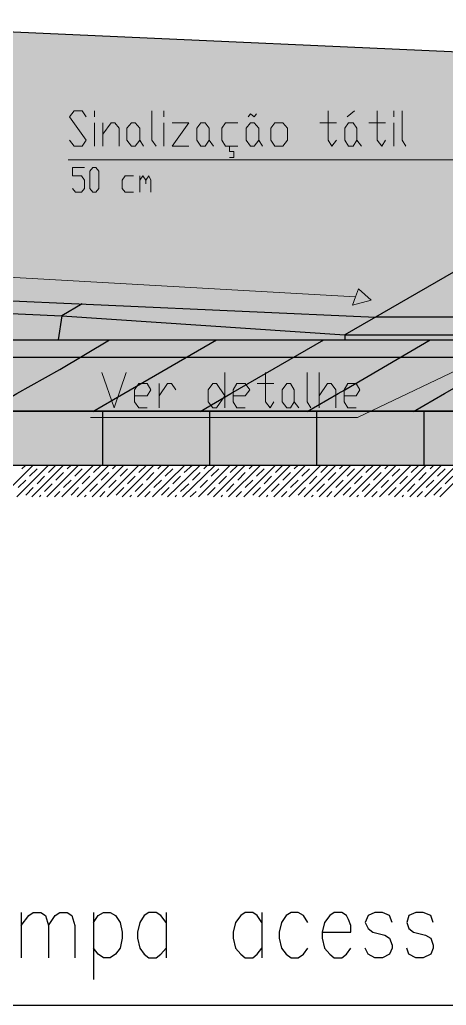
# Model space of a CAD drawing. Header units: feet. Extents: x 203667 to 205527, y 9204857 to 9205156.
# Drawn here: x 203747.962 to 203749.191, y 9204919.819 to 9204922.66 of the extents above; entities that cross this region are included whole.
import ezdxf

# ---------------------------------------------------------------- set-up
doc = ezdxf.new("R2010")
doc.units = ezdxf.units.FT
doc.header["$LTSCALE"] = 0.3
doc.header["$MEASUREMENT"] = 0
doc.layers.add('PDF_0', color=7, linetype='Continuous', true_color=0x929498)
doc.layers.add('PDF_A_Cotas', color=7, linetype='Continuous')
doc.layers.add('PDF_A_Texto', color=7, linetype='Continuous')

msp = doc.modelspace()

# ---------------------------------------------------------------- hatches: boundary and pattern name
at = {"layer": 'PDF_0', "true_color": 0x2776bb, "transparency": 33554687}
h = msp.add_hatch(color=152, dxfattribs=at)
h.paths.add_polyline_path([(203750.2318, 9204922.5206), (203747.1525, 9204922.6596), (203746.9136, 9204922.5206), (203745.9082, 9204921.9408), (203748.9875, 9204921.8019), (203749.2263, 9204921.9408), (203749.6104, 9204922.1623), (203751.1482, 9204922.1623), (203751.7692, 9204922.5206)])
h.paths.add_polyline_path([(203754.6075, 9204922.5206), (203754.8485, 9204922.6596), (203751.7692, 9204922.5206), (203750.766, 9204921.9408), (203750.5249, 9204921.8019), (203753.6042, 9204921.9408)])
msp.add_hatch(color=152, dxfattribs=at).paths.add_polyline_path([(203750.8811, 9204922.0082), (203749.3414, 9204922.0082), (203748.9875, 9204921.8019), (203750.5249, 9204921.8019)])
at = {"layer": 'PDF_0', "true_color": 0xc4c4c4, "transparency": 33554559}
msp.add_hatch(color=9, dxfattribs=at).paths.add_polyline_path([(203752.4641, 9204921.8887), (203750.5249, 9204921.8019), (203748.9875, 9204921.8019), (203747.0483, 9204921.8887), (203745.9082, 9204921.9408), (203745.8192, 9204921.8887), (203745.8496, 9204921.9083), (203745.9082, 9204921.9408), (203745.0417, 9204921.9408), (203744.9831, 9204921.9083), (203744.9809, 9204921.8887), (203744.9549, 9204921.7519), (203744.9527, 9204921.7367), (203754.3816, 9204921.7367), (203754.3816, 9204921.5825), (203754.4707, 9204921.6325), (203754.4707, 9204921.9408), (203753.6042, 9204921.9408)])
at = {"layer": 'PDF_0', "true_color": 0xacacac, "transparency": 33554559}
msp.add_hatch(color=253, dxfattribs=at).paths.add_polyline_path([(203754.3816, 9204921.7367), (203744.9527, 9204921.7367), (203744.918, 9204921.7172), (203744.8029, 9204921.6499), (203744.7963, 9204921.6455), (203744.6856, 9204921.5825), (203744.5966, 9204921.5304), (203754.0277, 9204921.5304), (203754.1145, 9204921.5825), (203754.2253, 9204921.6455)])
at = {"layer": 'PDF_0', "true_color": 0xa3a3a3, "transparency": 33554559}
msp.add_hatch(color=253, dxfattribs=at).paths.add_polyline_path([(203754.3816, 9204921.5825), (203754.3816, 9204921.7367), (203754.1145, 9204921.5825), (203754.0277, 9204921.5304), (203744.5966, 9204921.5304), (203744.5966, 9204921.3762), (203754.0277, 9204921.3762), (203754.2926, 9204921.5304)])

# ---------------------------------------------------------------- linework, layer by layer
at = {"layer": 'PDF_0', "color": 7, "lineweight": 25}
for points in [[(203750.2318, 9204922.5206), (203747.1525, 9204922.6596), (203746.8441, 9204922.6596), (203745.5998, 9204921.9408), (203745.9082, 9204921.9408), (203747.1525, 9204922.6596)], [(203751.7692, 9204922.5206), (203750.2318, 9204922.5206), (203748.8984, 9204921.7519), (203750.4359, 9204921.7519), (203751.7692, 9204922.5206), (203754.8485, 9204922.6596), (203755.715, 9204922.6596)], [(203745.0417, 9204921.9408), (203745.9082, 9204921.9408), (203748.9875, 9204921.8019)], [(203754.4707, 9204921.9408), (203753.6042, 9204921.9408), (203750.5249, 9204921.8019), (203748.9875, 9204921.8019)], [(203744.9831, 9204921.9083), (203745.8496, 9204921.9083), (203746.6639, 9204921.8714), (203747.4761, 9204921.8344), (203748.0841, 9204921.8062), (203748.8984, 9204921.7519)], [(203748.1427, 9204921.8409), (203748.0841, 9204921.8062), (203748.0732, 9204921.7367)], [(203748.8984, 9204921.7519), (203748.8984, 9204921.7367)], [(203744.9527, 9204921.7367), (203753.5152, 9204921.7367)], [(203747.2567, 9204921.6868), (203748.0776, 9204921.6868)], [(203748.0776, 9204921.6868), (203748.8984, 9204921.6868)], [(203748.8984, 9204921.6868), (203749.2806, 9204921.6868), (203749.4478, 9204921.6868), (203749.6672, 9204921.6868)], [(203744.6009, 9204921.5326), (203754.0298, 9204921.5326)]]:
    msp.add_lwpolyline(points, dxfattribs=at)
at = {"layer": 'PDF_0', "color": 252, "lineweight": 25, "true_color": 0x858585}
for points in [[(203747.8669, 9204921.5304), (203747.9538, 9204921.5825), (203748.0776, 9204921.652), (203748.2209, 9204921.7367)], [(203748.1731, 9204921.5304), (203748.2622, 9204921.5825), (203748.5293, 9204921.7367)], [(203748.4815, 9204921.5304), (203748.5705, 9204921.5825), (203748.8376, 9204921.7367)], [(203748.7899, 9204921.5304), (203748.8789, 9204921.5825), (203748.8984, 9204921.5934), (203749.1438, 9204921.7367)], [(203749.096, 9204921.5304), (203749.1851, 9204921.5825), (203749.3154, 9204921.6564), (203749.4522, 9204921.7367)]]:
    msp.add_lwpolyline(points, dxfattribs=at)
at = {"layer": 'PDF_0', "color": 7, "lineweight": 25}
msp.add_lwpolyline([(203754.0277, 9204921.5304), (203744.5966, 9204921.5304), (203744.5966, 9204921.3762), (203754.0277, 9204921.3762)], close=True, dxfattribs=at)
at = {"layer": 'PDF_0', "color": 252, "lineweight": 25, "true_color": 0x868686}
for points in [[(203748.2014, 9204921.3762), (203748.2014, 9204921.5304)], [(203748.5097, 9204921.3762), (203748.5097, 9204921.5304)], [(203748.8181, 9204921.3762), (203748.8181, 9204921.5304)], [(203749.1265, 9204921.3762), (203749.1265, 9204921.5304)]]:
    msp.add_lwpolyline(points, dxfattribs=at)
at = {"layer": 'PDF_0', "color": 45, "lineweight": 5, "true_color": 0xab7f53}
for points in [[(203747.9104, 9204921.285), (203748.0016, 9204921.3762)], [(203747.9538, 9204921.285), (203748.045, 9204921.3762)], [(203747.969, 9204921.3654), (203747.9799, 9204921.3762)], [(203747.9972, 9204921.285), (203748.0884, 9204921.3762)], [(203748.0407, 9204921.285), (203748.1319, 9204921.3762)], [(203748.045, 9204921.3545), (203748.0667, 9204921.3762)], [(203748.0841, 9204921.285), (203748.1753, 9204921.3762)], [(203748.0993, 9204921.3654), (203748.1102, 9204921.3762)], [(203748.1275, 9204921.285), (203748.2187, 9204921.3762)], [(203748.171, 9204921.285), (203748.2622, 9204921.3762)], [(203748.1753, 9204921.3545), (203748.197, 9204921.3762)], [(203748.2144, 9204921.285), (203748.3056, 9204921.3762)], [(203748.2296, 9204921.3654), (203748.2405, 9204921.3762)], [(203748.2578, 9204921.285), (203748.349, 9204921.3762)], [(203748.3013, 9204921.285), (203748.3925, 9204921.3762)], [(203748.3056, 9204921.3545), (203748.3273, 9204921.3762)], [(203748.3447, 9204921.285), (203748.4381, 9204921.3762)], [(203748.3599, 9204921.3654), (203748.3707, 9204921.3762)], [(203748.3881, 9204921.285), (203748.4815, 9204921.3762)], [(203748.4315, 9204921.285), (203748.5249, 9204921.3762)], [(203748.4359, 9204921.3545), (203748.4598, 9204921.3762)], [(203748.4772, 9204921.285), (203748.5684, 9204921.3762)], [(203748.4924, 9204921.3654), (203748.5032, 9204921.3762)], [(203748.5206, 9204921.285), (203748.6118, 9204921.3762)], [(203748.564, 9204921.285), (203748.6552, 9204921.3762)], [(203748.5684, 9204921.3545), (203748.5901, 9204921.3762)], [(203748.6074, 9204921.285), (203748.6987, 9204921.3762)], [(203748.6226, 9204921.3654), (203748.6335, 9204921.3762)], [(203748.6509, 9204921.285), (203748.7421, 9204921.3762)], [(203748.6943, 9204921.285), (203748.7855, 9204921.3762)], [(203748.6987, 9204921.3545), (203748.7204, 9204921.3762)], [(203748.7377, 9204921.285), (203748.8289, 9204921.3762)], [(203748.7529, 9204921.3654), (203748.7638, 9204921.3762)], [(203748.7812, 9204921.285), (203748.8724, 9204921.3762)], [(203748.8246, 9204921.285), (203748.9158, 9204921.3762)], [(203748.8289, 9204921.3545), (203748.8507, 9204921.3762)], [(203748.868, 9204921.285), (203748.9592, 9204921.3762)], [(203748.8832, 9204921.3654), (203748.8941, 9204921.3762)], [(203748.9115, 9204921.285), (203749.0027, 9204921.3762)], [(203748.9549, 9204921.285), (203749.0461, 9204921.3762)], [(203748.9592, 9204921.3545), (203748.981, 9204921.3762)], [(203748.9983, 9204921.285), (203749.0895, 9204921.3762)], [(203749.0135, 9204921.3654), (203749.0244, 9204921.3762)], [(203749.0418, 9204921.285), (203749.133, 9204921.3762)], [(203749.0852, 9204921.285), (203749.1764, 9204921.3762)], [(203749.0895, 9204921.3545), (203749.1113, 9204921.3762)], [(203749.1286, 9204921.285), (203749.2198, 9204921.3762)], [(203749.1438, 9204921.3654), (203749.1547, 9204921.3762)], [(203749.1721, 9204921.285), (203749.2633, 9204921.3762)], [(203747.9907, 9204921.3437), (203748.0124, 9204921.3654)], [(203748.0667, 9204921.3328), (203748.0884, 9204921.3545)], [(203748.121, 9204921.3437), (203748.1427, 9204921.3654)], [(203748.197, 9204921.3328), (203748.2187, 9204921.3545)], [(203748.2513, 9204921.3437), (203748.273, 9204921.3654)], [(203748.3273, 9204921.3328), (203748.349, 9204921.3545)], [(203748.3816, 9204921.3437), (203748.4033, 9204921.3654)], [(203748.4598, 9204921.3328), (203748.4815, 9204921.3545)], [(203748.5141, 9204921.3437), (203748.5358, 9204921.3654)], [(203748.5901, 9204921.3328), (203748.6118, 9204921.3545)], [(203748.6444, 9204921.3437), (203748.6661, 9204921.3654)], [(203748.7204, 9204921.3328), (203748.7421, 9204921.3545)], [(203748.7747, 9204921.3437), (203748.7964, 9204921.3654)], [(203748.8507, 9204921.3328), (203748.8724, 9204921.3545)], [(203748.905, 9204921.3437), (203748.9267, 9204921.3654)], [(203748.981, 9204921.3328), (203749.0027, 9204921.3545)], [(203749.0352, 9204921.3437), (203749.057, 9204921.3654)], [(203749.1113, 9204921.3328), (203749.133, 9204921.3545)], [(203749.1655, 9204921.3437), (203749.1873, 9204921.3654)], [(203747.9581, 9204921.3111), (203747.9799, 9204921.3328)], [(203748.0124, 9204921.3219), (203748.0342, 9204921.3437)], [(203748.0342, 9204921.3002), (203748.0559, 9204921.3219)], [(203748.0884, 9204921.3111), (203748.1102, 9204921.3328)], [(203748.1427, 9204921.3219), (203748.1644, 9204921.3437)], [(203748.1644, 9204921.3002), (203748.1862, 9204921.3219)], [(203748.2187, 9204921.3111), (203748.2405, 9204921.3328)], [(203748.273, 9204921.3219), (203748.2947, 9204921.3437)], [(203748.2947, 9204921.3002), (203748.3165, 9204921.3219)], [(203748.349, 9204921.3111), (203748.3707, 9204921.3328)], [(203748.4033, 9204921.3219), (203748.425, 9204921.3437)], [(203748.425, 9204921.3002), (203748.4489, 9204921.3219)], [(203748.4815, 9204921.3111), (203748.5032, 9204921.3328)], [(203748.5358, 9204921.3219), (203748.5575, 9204921.3437)], [(203748.5575, 9204921.3002), (203748.5792, 9204921.3219)], [(203748.6118, 9204921.3111), (203748.6335, 9204921.3328)], [(203748.6661, 9204921.3219), (203748.6878, 9204921.3437)], [(203748.6878, 9204921.3002), (203748.7095, 9204921.3219)], [(203748.7421, 9204921.3111), (203748.7638, 9204921.3328)], [(203748.7964, 9204921.3219), (203748.8181, 9204921.3437)], [(203748.8181, 9204921.3002), (203748.8398, 9204921.3219)], [(203748.8724, 9204921.3111), (203748.8941, 9204921.3328)], [(203748.9267, 9204921.3219), (203748.9484, 9204921.3437)], [(203748.9484, 9204921.3002), (203748.9701, 9204921.3219)], [(203749.0027, 9204921.3111), (203749.0244, 9204921.3328)], [(203749.057, 9204921.3219), (203749.0787, 9204921.3437)], [(203749.0787, 9204921.3002), (203749.1004, 9204921.3219)], [(203749.133, 9204921.3111), (203749.1547, 9204921.3328)], [(203749.1873, 9204921.3219), (203749.209, 9204921.3437)], [(203747.9799, 9204921.2894), (203748.0016, 9204921.3111)], [(203748.0624, 9204921.285), (203748.0776, 9204921.3002)], [(203748.1102, 9204921.2894), (203748.1319, 9204921.3111)], [(203748.1927, 9204921.285), (203748.2079, 9204921.3002)], [(203748.2405, 9204921.2894), (203748.2622, 9204921.3111)], [(203748.323, 9204921.285), (203748.3382, 9204921.3002)], [(203748.3707, 9204921.2894), (203748.3925, 9204921.3111)], [(203748.4533, 9204921.285), (203748.4706, 9204921.3002)], [(203748.5032, 9204921.2894), (203748.5249, 9204921.3111)], [(203748.5857, 9204921.285), (203748.6009, 9204921.3002)], [(203748.6335, 9204921.2894), (203748.6552, 9204921.3111)], [(203748.716, 9204921.285), (203748.7312, 9204921.3002)], [(203748.7638, 9204921.2894), (203748.7855, 9204921.3111)], [(203748.8463, 9204921.285), (203748.8615, 9204921.3002)], [(203748.8941, 9204921.2894), (203748.9158, 9204921.3111)], [(203748.9766, 9204921.285), (203748.9918, 9204921.3002)], [(203749.0244, 9204921.2894), (203749.0461, 9204921.3111)], [(203749.1069, 9204921.285), (203749.1221, 9204921.3002)], [(203749.1547, 9204921.2894), (203749.1764, 9204921.3111)], [(203748.019, 9204921.285), (203748.0233, 9204921.2894)], [(203748.1492, 9204921.285), (203748.1536, 9204921.2894)], [(203748.2795, 9204921.285), (203748.2839, 9204921.2894)], [(203748.4098, 9204921.285), (203748.4142, 9204921.2894)], [(203748.5423, 9204921.285), (203748.5466, 9204921.2894)], [(203748.6726, 9204921.285), (203748.6769, 9204921.2894)], [(203748.8029, 9204921.285), (203748.8072, 9204921.2894)], [(203748.9332, 9204921.285), (203748.9375, 9204921.2894)], [(203749.0635, 9204921.285), (203749.0678, 9204921.2894)]]:
    msp.add_lwpolyline(points, dxfattribs=at)
at = {"layer": 'PDF_A_Cotas', "lineweight": 18}
for points in [[(203749.5695, 9204922.1102), (203749.2111, 9204922.2557), (203748.1015, 9204922.2557)], [(203748.9375, 9204921.8844), (203748.9288, 9204921.8605), (203746.2187, 9204922.0147)], [(203748.9375, 9204921.8844), (203748.9744, 9204921.8518), (203748.9202, 9204921.8366), (203748.9288, 9204921.8605)]]:
    msp.add_lwpolyline(points, dxfattribs=at)
at = {"layer": 'PDF_A_Cotas', "color": 250, "lineweight": 0, "true_color": 0x3a3a3a}
for points in [[(203744.5966, 9204921.5304), (203754.0277, 9204921.5304)], [(203754.0277, 9204921.3762), (203744.5966, 9204921.3762)]]:
    msp.add_lwpolyline(points, dxfattribs=at)
at = {"layer": 'PDF_A_Texto', "lineweight": 18}
for points in [[(203748.1058, 9204922.3122), (203748.1188, 9204922.2948), (203748.1427, 9204922.2948), (203748.1536, 9204922.3122), (203748.1058, 9204922.3795), (203748.1188, 9204922.3969), (203748.1427, 9204922.3969), (203748.1536, 9204922.3795)], [(203748.1775, 9204922.3795), (203748.1775, 9204922.3969)], [(203748.3425, 9204922.3969), (203748.3425, 9204922.3122), (203748.3555, 9204922.2948)], [(203748.3773, 9204922.3795), (203748.3773, 9204922.3969)], [(203748.6205, 9204922.3795), (203748.627, 9204922.3882), (203748.6378, 9204922.3795), (203748.6444, 9204922.3882)], [(203748.8507, 9204922.3969), (203748.8507, 9204922.3122), (203748.8615, 9204922.2948), (203748.8745, 9204922.3122)], [(203748.9267, 9204922.3969), (203748.905, 9204922.3795)], [(203748.9918, 9204922.3969), (203748.9918, 9204922.3122), (203749.0048, 9204922.2948), (203749.0157, 9204922.3122)], [(203749.0396, 9204922.3795), (203749.0396, 9204922.3969)], [(203749.0635, 9204922.3969), (203749.0635, 9204922.3122), (203749.0743, 9204922.2948)], [(203748.1775, 9204922.2948), (203748.1775, 9204922.3621)], [(203748.2014, 9204922.2948), (203748.2014, 9204922.3621)], [(203748.2014, 9204922.3296), (203748.2253, 9204922.3621), (203748.2361, 9204922.3621), (203748.2491, 9204922.3469), (203748.2491, 9204922.2948)], [(203748.3773, 9204922.2948), (203748.3773, 9204922.3621)], [(203748.4011, 9204922.3621), (203748.4489, 9204922.3621), (203748.4011, 9204922.2948), (203748.4489, 9204922.2948)], [(203748.5901, 9204922.3621), (203748.5553, 9204922.3621), (203748.5445, 9204922.3469), (203748.5445, 9204922.3122), (203748.5553, 9204922.2948), (203748.5901, 9204922.2948)], [(203748.8268, 9204922.3621), (203748.8745, 9204922.3621)], [(203748.9679, 9204922.3621), (203749.0157, 9204922.3621)], [(203749.0396, 9204922.2948), (203749.0396, 9204922.3621)], [(203748.3078, 9204922.3122), (203748.3186, 9204922.2948)], [(203748.5076, 9204922.3122), (203748.5206, 9204922.2948)], [(203748.5662, 9204922.2948), (203748.5662, 9204922.2796), (203748.5792, 9204922.2796), (203748.5792, 9204922.2622), (203748.5662, 9204922.2622)], [(203748.6509, 9204922.3122), (203748.6617, 9204922.2948)], [(203748.9332, 9204922.3122), (203748.9462, 9204922.2948)], [(203748.1145, 9204922.1732), (203748.1232, 9204922.1623), (203748.1406, 9204922.1623), (203748.1492, 9204922.1732), (203748.1492, 9204922.1971), (203748.1406, 9204922.2101), (203748.1145, 9204922.2101), (203748.1145, 9204922.234), (203748.1492, 9204922.234)], [(203748.2904, 9204922.2101), (203748.2665, 9204922.2101), (203748.2578, 9204922.1971), (203748.2578, 9204922.1732), (203748.2665, 9204922.1623), (203748.2904, 9204922.1623)], [(203748.3078, 9204922.1623), (203748.3078, 9204922.2101)], [(203748.3078, 9204922.1971), (203748.3165, 9204922.2101), (203748.3251, 9204922.1971), (203748.3251, 9204922.1862)], [(203748.3251, 9204922.1971), (203748.3338, 9204922.2101), (203748.3403, 9204922.1971), (203748.3403, 9204922.1623)], [(203749.285, 9204921.6803), (203748.9354, 9204921.513), (203748.1666, 9204921.513)], [(203748.1992, 9204921.6433), (203748.2339, 9204921.5413), (203748.2687, 9204921.6433)], [(203748.5532, 9204921.6433), (203748.5532, 9204921.5413)], [(203748.6704, 9204921.6433), (203748.6704, 9204921.5586), (203748.6835, 9204921.5413), (203748.6943, 9204921.5586)], [(203748.7899, 9204921.6433), (203748.7899, 9204921.5586), (203748.8007, 9204921.5413)], [(203748.8246, 9204921.5413), (203748.8246, 9204921.6433)], [(203748.2926, 9204921.576), (203748.3295, 9204921.576), (203748.3403, 9204921.5934), (203748.3295, 9204921.6108), (203748.3056, 9204921.6108), (203748.2926, 9204921.5934), (203748.2926, 9204921.5586), (203748.3056, 9204921.5413), (203748.3295, 9204921.5413)], [(203748.3642, 9204921.5413), (203748.3642, 9204921.6108)], [(203748.3642, 9204921.576), (203748.3881, 9204921.6108), (203748.399, 9204921.6108), (203748.412, 9204921.5934)], [(203748.577, 9204921.576), (203748.6118, 9204921.576), (203748.6248, 9204921.5934), (203748.6118, 9204921.6108), (203748.5879, 9204921.6108), (203748.577, 9204921.5934), (203748.577, 9204921.5586), (203748.5879, 9204921.5413), (203748.6118, 9204921.5413)], [(203748.6465, 9204921.6108), (203748.6943, 9204921.6108)], [(203748.8246, 9204921.576), (203748.8485, 9204921.6108), (203748.8593, 9204921.6108), (203748.8724, 9204921.5934), (203748.8724, 9204921.5413)], [(203748.8963, 9204921.576), (203748.931, 9204921.576), (203748.9419, 9204921.5934), (203748.931, 9204921.6108), (203748.9071, 9204921.6108), (203748.8963, 9204921.5934), (203748.8963, 9204921.5586), (203748.9071, 9204921.5413), (203748.931, 9204921.5413)], [(203748.7529, 9204921.5586), (203748.766, 9204921.5413)]]:
    msp.add_lwpolyline(points, dxfattribs=at)
for points in [[(203748.2947, 9204922.2948), (203748.2839, 9204922.2948), (203748.2709, 9204922.3122), (203748.2709, 9204922.3469), (203748.2839, 9204922.3621), (203748.2947, 9204922.3621), (203748.3078, 9204922.3469), (203748.3078, 9204922.3122)], [(203748.4967, 9204922.2948), (203748.4837, 9204922.2948), (203748.4728, 9204922.3122), (203748.4728, 9204922.3469), (203748.4837, 9204922.3621), (203748.4967, 9204922.3621), (203748.5076, 9204922.3469), (203748.5076, 9204922.3122)], [(203748.6378, 9204922.2948), (203748.627, 9204922.2948), (203748.614, 9204922.3122), (203748.614, 9204922.3469), (203748.627, 9204922.3621), (203748.6378, 9204922.3621), (203748.6509, 9204922.3469), (203748.6509, 9204922.3122)], [(203748.7204, 9204922.2948), (203748.6965, 9204922.2948), (203748.6856, 9204922.3122), (203748.6856, 9204922.3469), (203748.6965, 9204922.3621), (203748.7204, 9204922.3621), (203748.7334, 9204922.3469), (203748.7334, 9204922.3122)], [(203748.9223, 9204922.2948), (203748.9093, 9204922.2948), (203748.8984, 9204922.3122), (203748.8984, 9204922.3469), (203748.9093, 9204922.3621), (203748.9223, 9204922.3621), (203748.9332, 9204922.3469), (203748.9332, 9204922.3122)], [(203748.1731, 9204922.1623), (203748.1644, 9204922.1732), (203748.1644, 9204922.2231), (203748.1731, 9204922.234), (203748.1818, 9204922.234), (203748.1905, 9204922.2231), (203748.1905, 9204922.1732), (203748.1818, 9204922.1623)], [(203748.5532, 9204921.576), (203748.5293, 9204921.5413), (203748.5184, 9204921.5413), (203748.5054, 9204921.5586), (203748.5054, 9204921.5934), (203748.5184, 9204921.6108), (203748.5293, 9204921.6108)], [(203748.7421, 9204921.5413), (203748.7312, 9204921.5413), (203748.7182, 9204921.5586), (203748.7182, 9204921.5934), (203748.7312, 9204921.6108), (203748.7421, 9204921.6108), (203748.7529, 9204921.5934), (203748.7529, 9204921.5586)]]:
    msp.add_lwpolyline(points, close=True, dxfattribs=at)
at = {"layer": 'PDF_A_Texto', "lineweight": 25}
for points in [[(203747.9668, 9204920.0863), (203747.9668, 9204919.956)], [(203747.9668, 9204920.0494), (203747.9886, 9204920.0776), (203748.0016, 9204920.0863), (203748.0233, 9204920.0863), (203748.0363, 9204920.0776), (203748.045, 9204920.0494), (203748.045, 9204919.956)], [(203748.045, 9204920.0494), (203748.0646, 9204920.0776), (203748.0776, 9204920.0863), (203748.0993, 9204920.0863), (203748.1123, 9204920.0776), (203748.121, 9204920.0494), (203748.121, 9204919.956)], [(203748.1753, 9204920.0863), (203748.1753, 9204919.8931)], [(203748.1753, 9204920.0581), (203748.1883, 9204920.0776), (203748.2035, 9204920.0863), (203748.2231, 9204920.0863), (203748.2383, 9204920.0776), (203748.2513, 9204920.0581), (203748.2578, 9204920.0299), (203748.2578, 9204920.0125), (203748.2513, 9204919.9843), (203748.2383, 9204919.9669), (203748.2231, 9204919.956), (203748.2035, 9204919.956), (203748.1883, 9204919.9669), (203748.1753, 9204919.9843)], [(203748.3838, 9204920.0581), (203748.3686, 9204920.0776), (203748.3555, 9204920.0863), (203748.3338, 9204920.0863), (203748.3208, 9204920.0776), (203748.3078, 9204920.0581), (203748.3013, 9204920.0299), (203748.3013, 9204920.0125), (203748.3078, 9204919.9843), (203748.3208, 9204919.9669), (203748.3338, 9204919.956), (203748.3555, 9204919.956), (203748.3686, 9204919.9669), (203748.3838, 9204919.9843)], [(203748.3838, 9204920.0863), (203748.3838, 9204919.956)], [(203748.6596, 9204920.0581), (203748.6465, 9204920.0776), (203748.6335, 9204920.0863), (203748.6118, 9204920.0863), (203748.5988, 9204920.0776), (203748.5836, 9204920.0581), (203748.577, 9204920.0299), (203748.577, 9204920.0125), (203748.5836, 9204919.9843), (203748.5988, 9204919.9669), (203748.6118, 9204919.956), (203748.6335, 9204919.956), (203748.6465, 9204919.9669), (203748.6596, 9204919.9843)], [(203748.6596, 9204920.0863), (203748.6596, 9204919.956)], [(203748.792, 9204920.0581), (203748.779, 9204920.0776), (203748.7638, 9204920.0863), (203748.7443, 9204920.0863), (203748.7291, 9204920.0776), (203748.716, 9204920.0581), (203748.7095, 9204920.0299), (203748.7095, 9204920.0125), (203748.716, 9204919.9843), (203748.7291, 9204919.9669), (203748.7443, 9204919.956), (203748.7638, 9204919.956), (203748.779, 9204919.9669), (203748.792, 9204919.9843)], [(203748.8333, 9204920.0299), (203748.9158, 9204920.0299), (203748.9158, 9204920.0494), (203748.9093, 9204920.0668), (203748.9028, 9204920.0776), (203748.8898, 9204920.0863), (203748.868, 9204920.0863), (203748.855, 9204920.0776), (203748.8398, 9204920.0581), (203748.8333, 9204920.0299), (203748.8333, 9204920.0125), (203748.8398, 9204919.9843), (203748.855, 9204919.9669), (203748.868, 9204919.956), (203748.8898, 9204919.956), (203748.9028, 9204919.9669), (203748.9158, 9204919.9843)], [(203749.0352, 9204920.0581), (203749.0266, 9204920.0776), (203749.007, 9204920.0863), (203748.9853, 9204920.0863), (203748.9658, 9204920.0776), (203748.9571, 9204920.0581), (203748.9658, 9204920.0407), (203748.9788, 9204920.0299), (203749.0135, 9204920.0212), (203749.0266, 9204920.0125), (203749.0352, 9204919.9929), (203749.0352, 9204919.9843), (203749.0266, 9204919.9669), (203749.007, 9204919.956), (203748.9853, 9204919.956), (203748.9658, 9204919.9669), (203748.9571, 9204919.9843)], [(203749.1525, 9204920.0581), (203749.146, 9204920.0776), (203749.1243, 9204920.0863), (203749.1026, 9204920.0863), (203749.083, 9204920.0776), (203749.0765, 9204920.0581), (203749.083, 9204920.0407), (203749.096, 9204920.0299), (203749.1308, 9204920.0212), (203749.146, 9204920.0125), (203749.1525, 9204919.9929), (203749.1525, 9204919.9843), (203749.146, 9204919.9669), (203749.1243, 9204919.956), (203749.1026, 9204919.956), (203749.083, 9204919.9669), (203749.0765, 9204919.9843)], [(203746.349, 9204919.8192), (203749.2676, 9204919.8192)]]:
    msp.add_lwpolyline(points, dxfattribs=at)

doc.saveas('drawing.dxf')
